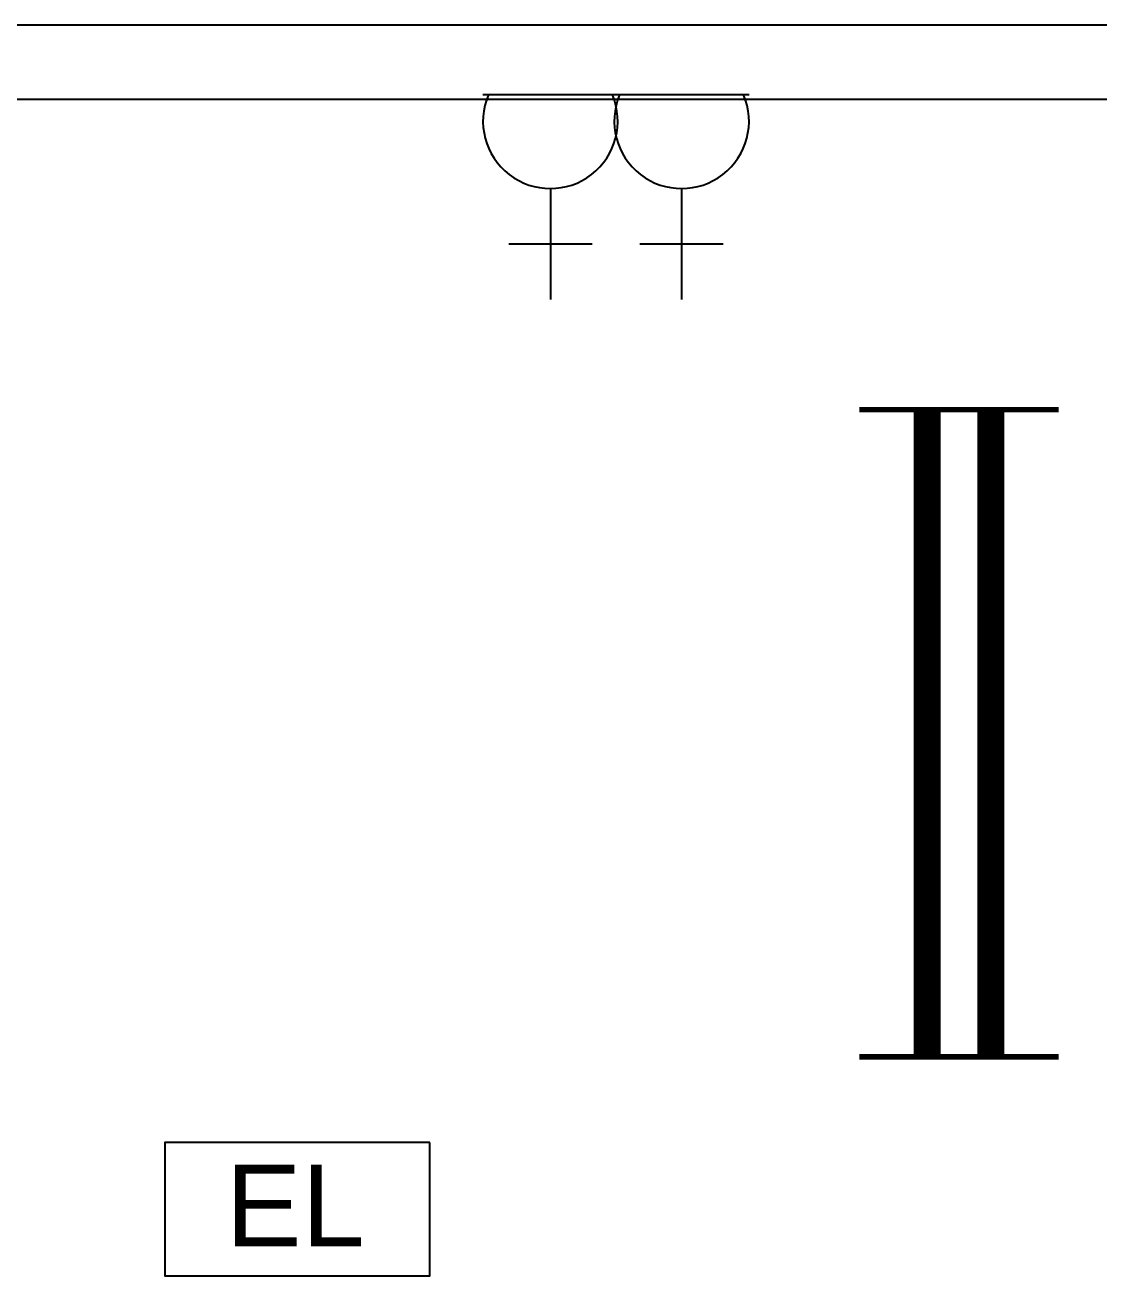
# Model space of a CAD drawing. Header units: inches. Extents: x -106706990 to 300603, y -86718466 to 1728185.
# Drawn here: x 57454 to 59628, y 32521 to 35054 of the extents above; entities that cross this region are included whole.
import ezdxf

# ---------------------------------------------------------------- set-up
doc = ezdxf.new("R2010")
doc.units = ezdxf.units.IN
doc.header["$MEASUREMENT"] = 0
doc.linetypes.add('HIDDEN', pattern=[0.375, 0.25, -0.125])
for name, color, linetype in [('A-WALL', 1, 'Continuous'), ('EL LIGHT', 6, 'Continuous'), ('ELECT', 6, 'Continuous'), ('LAMP', 5, 'Continuous')]:
    doc.layers.add(name, color=color, linetype=linetype)
doc.styles.add('arial', font='arial.ttf')

# ---------------------------------------------------------------- blocks, each defined once
blk = doc.blocks.new('YBC 236')
at = {"layer": 'LAMP'}
for points, const_width in [([(-134681.8, 193808.3), (-134681.8, 193533.1)], 10.9), ([(-133371.4, 193808.3), (-133371.4, 193533.1)], 10.9), ([(-134681.8, 193670.7), (-133371.4, 193670.7)], 54.6), ([(-134681.8, 193679.4), (-134681.8, 193404.2)], 10.9), ([(-133371.4, 193679.4), (-133371.4, 193404.2)], 10.9), ([(-134681.8, 193541.8), (-133371.4, 193541.8)], 54.6)]:
    blk.add_lwpolyline(points, dxfattribs=dict(at, const_width=const_width))
blk = doc.blocks.new('*U218')
at = {"layer": 'LAMP', "rotation": 90}
blk.add_blockref('YBC 236', (193606.2, 134026.6, -5.5), dxfattribs=at)
blk = doc.blocks.new('*U219')
at = {"layer": 'LAMP', "color": 0, "linetype": 'ByBlock', "lineweight": -2, "transparency": 16777216}
blk.add_blockref('*U218', (6000, 6000), dxfattribs=at)
blk = doc.blocks.new('EMERGENCY LIGHT')
at = {"layer": 'EL LIGHT', "color": 6}
blk.add_lwpolyline([(49517.9, 4899.8), (48981.4, 4899.8), (48981.4, 4629.5), (49517.9, 4629.5)], close=True, dxfattribs=at)
at = {"layer": 'EL LIGHT', "color": 6, "style": 'arial'}
blk.add_text('EL', height=164.84, dxfattribs=at).set_placement((49104.8, 4689.8))
blk = doc.blocks.new('SOCKET')
at = {"layer": 'ELECT', "color": 6}
for p, q in [((15248.7, 25891.4), (15248.7, 26116.4)), ((15164.3, 26003.9), (15333.1, 26003.9)), ((15112.3, 25701.6), (15385.1, 25701.6))]:
    blk.add_line(p, q, dxfattribs=at)
blk.add_arc((15248.7, 25755), 136.4, 336.9763, 203.0237, dxfattribs=at)

msp = doc.modelspace()

# ---------------------------------------------------------------- linework, layer by layer
at = {"layer": 'A-WALL', "color": 8}
for p, q in [((60688.8, 35054.4), (51988.8, 35054.4)), ((51988.8, 34904.4), (60688.8, 34904.4))]:
    msp.add_line(p, q, dxfattribs=at)

# ---------------------------------------------------------------- block references
at = {"layer": 'ELECT', "color": 7, "linetype": 'HIDDEN', "rotation": 180}
for p in [(73766.1, 60614.7), (74031.8, 60614.7)]:
    msp.add_blockref('SOCKET', p, dxfattribs=at)
at = {"layer": 'LAMP', "color": 0}
for name, p in [('*U219', (53344.6, 27620, -16.4)), ('EMERGENCY LIGHT', (8755.5, 27891.5))]:
    msp.add_blockref(name, p, dxfattribs=at)

doc.saveas('drawing.dxf')
